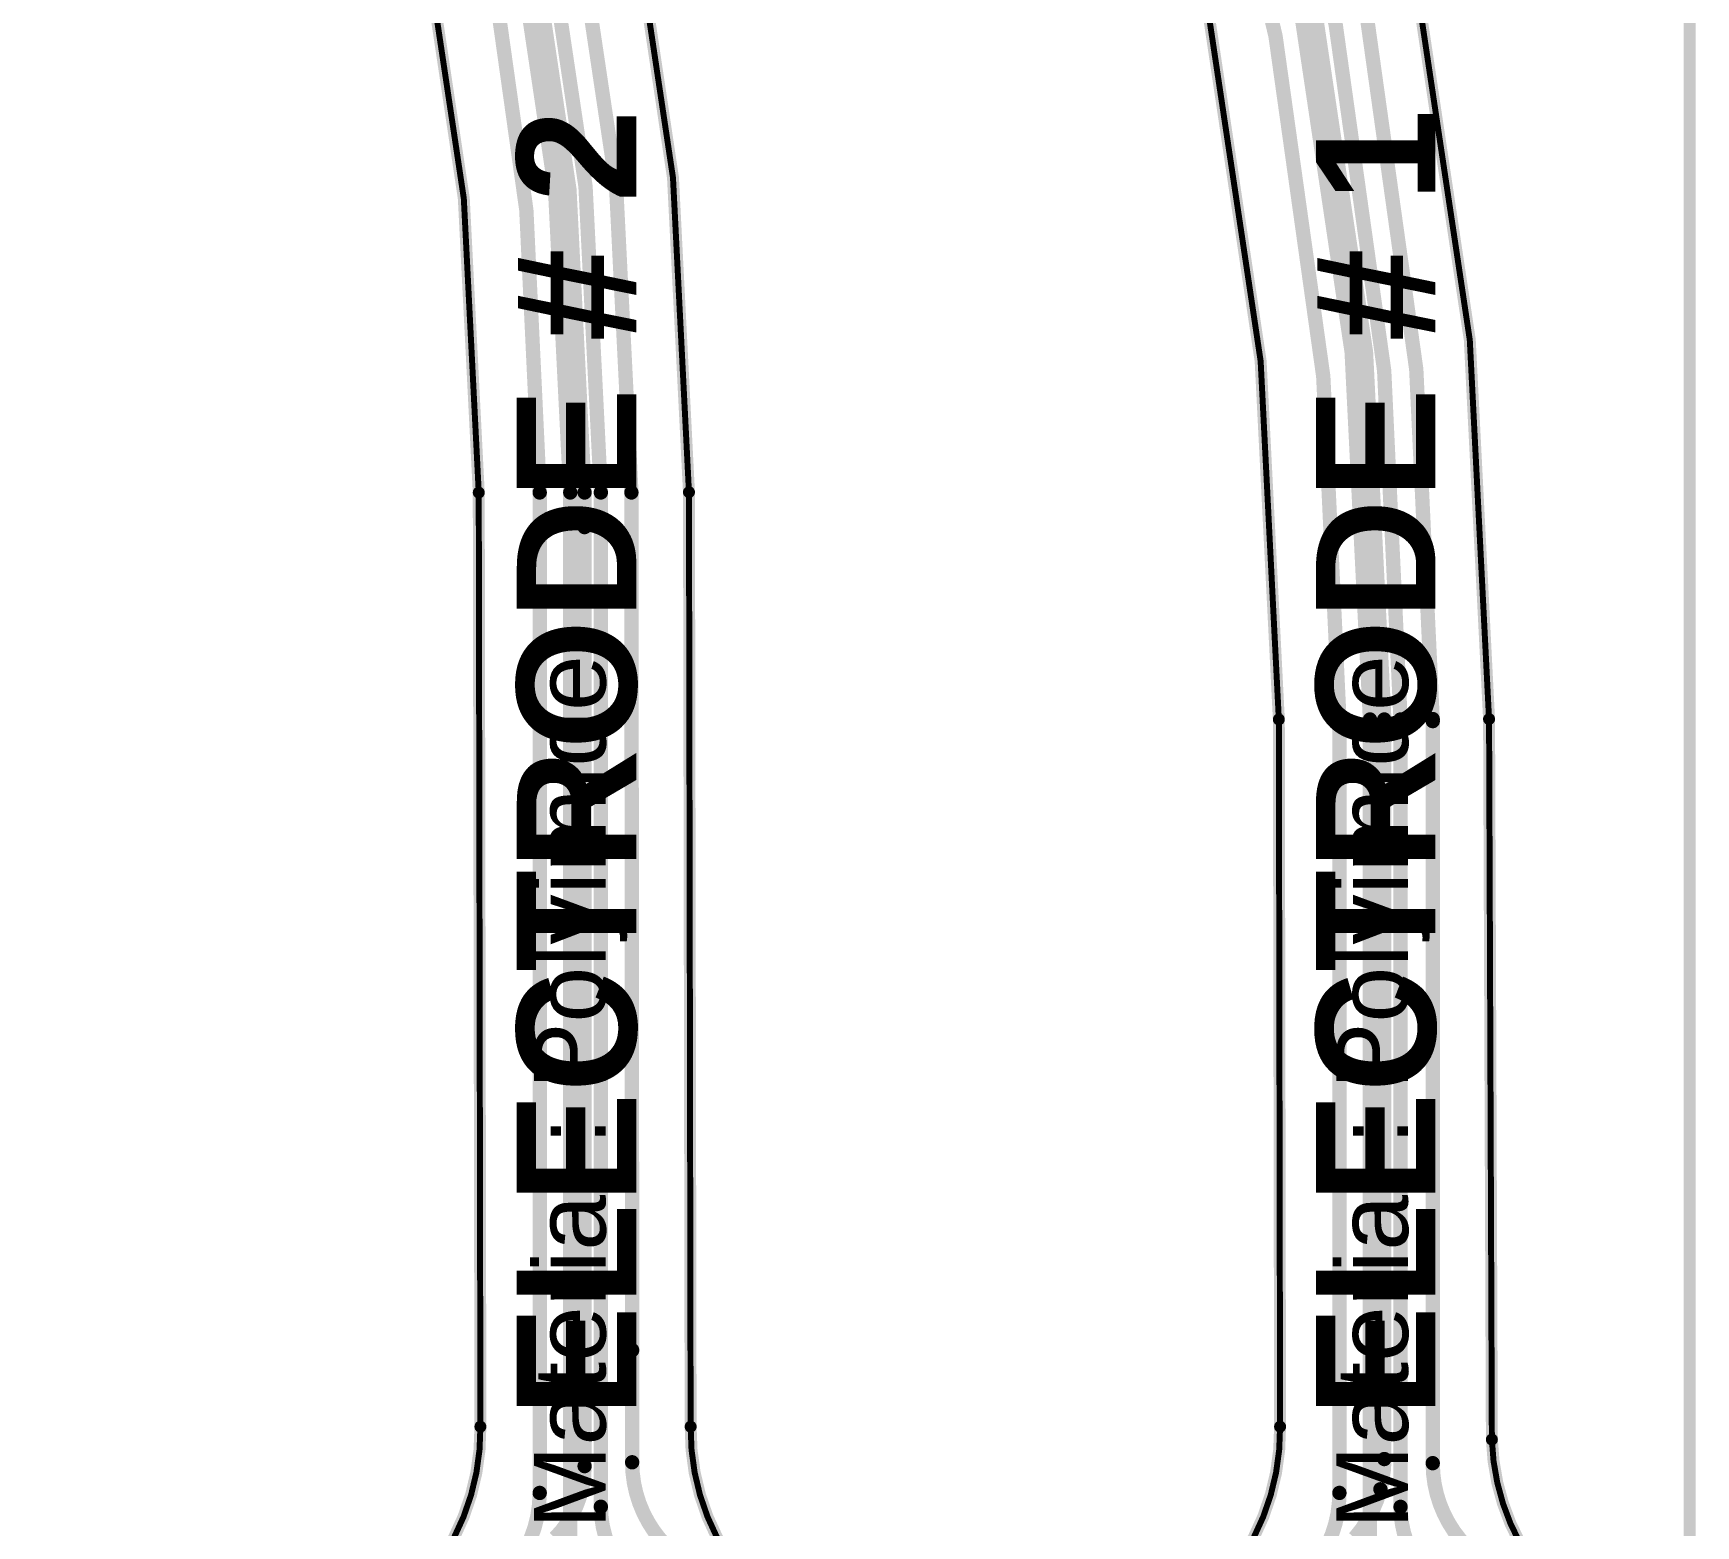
# Model space of a CAD drawing. Header units: inches. Extents: x 3 to 457, y -41 to 239.
# Drawn here: x 187.49 to 222.84, y 30.35 to 62.08 of the extents above; entities that cross this region are included whole.
import ezdxf

# ---------------------------------------------------------------- set-up
doc = ezdxf.new("R2010")
doc.units = ezdxf.units.IN
for name, color, linetype in [('Board Outline', 216, 'Continuous'), ('Bottom Layer', 5, 'Continuous'), ('Dimension', 6, 'Continuous'), ('Fabrication', 76, 'Continuous'), ('Top Layer', 1, 'Continuous'), ('Top Overlay', 2, 'Continuous')]:
    doc.layers.add(name, color=color, linetype=linetype)
doc.styles.add('Arial', font='', dxfattribs={"height": 0.2})
doc.styles.add('Arial_Bold', font='', dxfattribs={"height": 0.2})
doc.styles.get('Arial').set_extended_font_data('Arial')
doc.styles.get('Arial_Bold').set_extended_font_data('Arial', bold=True)

msp = doc.modelspace()

# ---------------------------------------------------------------- linework, layer by layer
at = {"layer": 'Board Outline'}
for points in [[(136.1092909, 129.67197332, 0.127, 0.127, -0.4137830578576681), (218.44397002, 47.50389788, 0.127, 0.127, 0)], [(136.13999696, 125.20197718, 0.127, 0.127, -0.4136722232397825), (213.97397642, 47.49608484, 0.127, 0.127, 0)], [(133.11077518, 120.5119383, 0.127, 0.127, -0.4137590145945721), (201.43049376, 52.32752551999999, 0.127, 0.127, 0)], [(133.1117353, 116.04193708, 0.127, 0.127, -0.4137590145945721), (196.96050016, 52.31962612, 0.127, 0.127, 0)], [(196.96050016, 52.31962612, 0.127, 0.127, 0), (196.99559534, 32.46093076, 0.127, 0.127, 0)], [(201.43049376, 52.32752551999999, 0.127, 0.127, 0), (201.46560164, 32.4613143, 0.127, 0.127, 0)], [(213.97397642, 47.49608484, 0.127, 0.127, 0), (214.0002578, 32.46090282, 0.127, 0.127, 0)], [(218.44397002, 47.50389534, 0.127, 0.127, 0), (218.50391148, 32.18734736, 0.127, 0.127, 0)], [(196.99559534, 32.46093076, 0.127, 0.127, -0.2500687460615742), (194.82701954, 28.28378138, 0.127, 0.127, 0)], [(203.63479212, 28.28376868, 0.127, 0.127, -0.2500687460615744), (201.46621632, 32.46091806, 0.127, 0.127, 0)], [(214.0002578, 32.46090282, 0.127, 0.127, -0.2500687460615742), (211.831682, 28.28375344, 0.127, 0.127, 0)], [(220.63357956, 28.28776918, 0.127, 0.127, -0.2389334230380067), (218.50391148, 32.18734736, 0.127, 0.127, 0)]]:
    msp.add_lwpolyline(points, format="xyseb", dxfattribs=at)
for points in [[(196.92875016, 52.31962612, 0.0635, 0.0635, 1), (196.99225016, 52.31962612, 0.0635, 0.0635, 1)], [(196.92875016, 52.31962612, 0.0635, 0.0635, 1), (196.99225016, 52.31962612, 0.0635, 0.0635, 1)], [(201.39874376, 52.32752551999999, 0.0635, 0.0635, 1), (201.46224376, 52.32752551999999, 0.0635, 0.0635, 1)], [(201.39874376, 52.32752551999999, 0.0635, 0.0635, 1), (201.46224376, 52.32752551999999, 0.0635, 0.0635, 1)], [(213.94222642, 47.49608484, 0.0635, 0.0635, 1), (214.00572642, 47.49608484, 0.0635, 0.0635, 1)], [(213.94222642, 47.49608484, 0.0635, 0.0635, 1), (214.00572642, 47.49608484, 0.0635, 0.0635, 1)], [(218.41222002, 47.50389788, 0.0635, 0.0635, 1), (218.47572002, 47.50389788, 0.0635, 0.0635, 1)], [(218.41222002, 47.50389534, 0.0635, 0.0635, 1), (218.47572002, 47.50389534, 0.0635, 0.0635, 1)], [(196.96384534, 32.46093076, 0.0635, 0.0635, 1), (197.02734534, 32.46093076, 0.0635, 0.0635, 1)], [(196.96384534, 32.46093076, 0.0635, 0.0635, 1), (197.02734534, 32.46093076, 0.0635, 0.0635, 1)], [(201.43385164, 32.4613143, 0.0635, 0.0635, 1), (201.49735164, 32.4613143, 0.0635, 0.0635, 1)], [(201.43446632, 32.46091806, 0.0635, 0.0635, 1), (201.49796632, 32.46091806, 0.0635, 0.0635, 1)], [(213.9685078, 32.46090282, 0.0635, 0.0635, 1), (214.0320078, 32.46090282, 0.0635, 0.0635, 1)], [(213.9685078, 32.46090282, 0.0635, 0.0635, 1), (214.0320078, 32.46090282, 0.0635, 0.0635, 1)], [(218.47216148, 32.18734736, 0.0635, 0.0635, 1), (218.53566148, 32.18734736, 0.0635, 0.0635, 1)], [(218.47216148, 32.18734736, 0.0635, 0.0635, 1), (218.53566148, 32.18734736, 0.0635, 0.0635, 1)]]:
    msp.add_lwpolyline(points, format="xyseb", close=True, dxfattribs=at)
at = {"layer": 'Bottom Layer'}
for points in [[(136.13777192, 128.47031964, 0.3048, 0.3048, -0.4142135623730951), (217.24619746, 47.46063406, 0.3048, 0.3048, 0)], [(136.13777192, 127.80992218, 0.3048, 0.3048, -0.4142135716234306), (216.56167762, 47.49512218, 0.3048, 0.3048, 0)], [(136.13777192, 127.14952218, 0.3048, 0.3048, -0.4142135530473893), (215.9116713, 47.49512218, 0.3048, 0.3048, 0)], [(136.13777192, 126.48912218, 0.3048, 0.3048, -0.41421357178314), (215.26167514, 47.49512218, 0.3048, 0.3048, 0)], [(133.11517192, 119.30092218, 0.3048, 0.3048, -0.4142135512752702), (200.20637378, 52.32112218, 0.3048, 0.3048, 0)], [(133.11517192, 118.64052218, 0.3048, 0.3048, -0.4142135504340151), (199.55637508, 52.32112472, 0.3048, 0.3048, 0)], [(133.11539036, 117.98012218, 0.3048, 0.3048, -0.4142125882663787), (198.90637384, 52.32112218, 0.3048, 0.3048, 0)], [(133.11517192, 117.31972472, 0.3048, 0.3048, -0.4142135623856228), (198.25637514, 52.32112218, 0.3048, 0.3048, 0)], [(198.25637514, 31.05205118, 0.3048, 0.3048, 0), (198.25637514, 52.32112218, 0.3048, 0.3048, 0)], [(198.90637384, 29.97218287999999, 0.3048, 0.3048, 0), (198.90637384, 52.32112218, 0.3048, 0.3048, 0)], [(199.55637508, 52.32112218, 0.3048, 0.3048, 0), (199.55637508, 52.32112472, 0.3048, 0.3048, 0)], [(199.55637508, 30.75789632, 0.3048, 0.3048, 0), (199.55637508, 52.32112218, 0.3048, 0.3048, 0)], [(200.20637378, 52.32112218, 0.3048, 0.3048, 0), (200.22262724, 34.08682032, 0.3048, 0.3048, 0)], [(215.26167514, 31.05266078, 0.3048, 0.3048, 0), (215.26167514, 47.49512218, 0.3048, 0.3048, 0)], [(215.9116713, 29.97062332, 0.3048, 0.3048, 0), (215.9116713, 47.49512218, 0.3048, 0.3048, 0)], [(216.56167762, 30.75632152, 0.3048, 0.3048, 0), (216.56167762, 47.49512218, 0.3048, 0.3048, 0)], [(217.24615936, 31.6845442, 0.3048, 0.3048, 0), (217.24615936, 47.50389534, 0.3048, 0.3048, 0)], [(200.22262724, 31.7034418, 0.3048, 0.3048, 0), (200.22262724, 34.08682032, 0.3048, 0.3048, 0)], [(200.96657546, 29.90739002, 0.3048, 0.3048, -0.198912367379658), (200.22262724, 31.7034418, 0.3048, 0.3048, 0)], [(217.99010758, 29.88849242, 0.3048, 0.3048, -0.198912367379658), (217.24615936, 31.6845442, 0.3048, 0.3048, 0)], [(198.25637514, 31.05205118, 0.3048, 0.3048, -0.1988201159656239), (197.51306446, 29.25663694, 0.3048, 0.3048, 0)], [(215.26167514, 31.05266078, 0.3048, 0.3048, -0.198912367379658), (214.51772692, 29.256609, 0.3048, 0.3048, 0)], [(200.18726282, 29.23479802, 0.3048, 0.3048, -0.198912367379658), (199.55701516, 30.75634946, 0.3048, 0.3048, 0)], [(217.19192528, 29.23477008, 0.3048, 0.3048, -0.198912367379658), (216.56167762, 30.75632152, 0.3048, 0.3048, 0)]]:
    msp.add_lwpolyline(points, format="xyseb", dxfattribs=at)
for points in [[(198.18017514, 52.32112218, 0.1524, 0.1524, 1), (198.33257514, 52.32112218, 0.1524, 0.1524, 1)], [(198.18017514, 52.32112218, 0.1524, 0.1524, 1), (198.33257514, 52.32112218, 0.1524, 0.1524, 1)], [(198.83017384, 52.32112218, 0.1524, 0.1524, 1), (198.98257384, 52.32112218, 0.1524, 0.1524, 1)], [(198.83017384, 52.32112218, 0.1524, 0.1524, 1), (198.98257384, 52.32112218, 0.1524, 0.1524, 1)], [(199.48017508, 52.32112472, 0.1524, 0.1524, 1), (199.63257508, 52.32112472, 0.1524, 0.1524, 1)], [(199.48017508, 52.32112472, 0.1524, 0.1524, 1), (199.63257508, 52.32112472, 0.1524, 0.1524, 1)], [(199.48017508, 52.32112218, 0.1524, 0.1524, 1), (199.63257508, 52.32112218, 0.1524, 0.1524, 1)], [(199.48017508, 52.32112218, 0.1524, 0.1524, 1), (199.63257508, 52.32112218, 0.1524, 0.1524, 1)], [(200.13017378, 52.32112218, 0.1524, 0.1524, 1), (200.28257378, 52.32112218, 0.1524, 0.1524, 1)], [(200.13017378, 52.32112218, 0.1524, 0.1524, 1), (200.28257378, 52.32112218, 0.1524, 0.1524, 1)], [(215.18547514, 47.49512218, 0.1524, 0.1524, 1), (215.33787514, 47.49512218, 0.1524, 0.1524, 1)], [(215.18547514, 47.49512218, 0.1524, 0.1524, 1), (215.33787514, 47.49512218, 0.1524, 0.1524, 1)], [(215.8354713, 47.49512218, 0.1524, 0.1524, 1), (215.9878713, 47.49512218, 0.1524, 0.1524, 1)], [(215.8354713, 47.49512218, 0.1524, 0.1524, 1), (215.9878713, 47.49512218, 0.1524, 0.1524, 1)], [(216.48547762, 47.49512218, 0.1524, 0.1524, 1), (216.63787762, 47.49512218, 0.1524, 0.1524, 1)], [(216.48547762, 47.49512218, 0.1524, 0.1524, 1), (216.63787762, 47.49512218, 0.1524, 0.1524, 1)], [(217.16995936, 47.50389534, 0.1524, 0.1524, 1), (217.32235936, 47.50389534, 0.1524, 0.1524, 1)], [(217.16999746, 47.46063406, 0.1524, 0.1524, 1), (217.32239746, 47.46063406, 0.1524, 0.1524, 1)], [(200.14642724, 34.08682032, 0.1524, 0.1524, 1), (200.29882724, 34.08682032, 0.1524, 0.1524, 1)], [(200.14642724, 34.08682032, 0.1524, 0.1524, 1), (200.29882724, 34.08682032, 0.1524, 0.1524, 1)], [(200.14642724, 31.7034418, 0.1524, 0.1524, 1), (200.29882724, 31.7034418, 0.1524, 0.1524, 1)], [(200.14642724, 31.7034418, 0.1524, 0.1524, 1), (200.29882724, 31.7034418, 0.1524, 0.1524, 1)], [(217.16995936, 31.6845442, 0.1524, 0.1524, 1), (217.32235936, 31.6845442, 0.1524, 0.1524, 1)], [(217.16995936, 31.6845442, 0.1524, 0.1524, 1), (217.32235936, 31.6845442, 0.1524, 0.1524, 1)], [(198.18017514, 31.05205118, 0.1524, 0.1524, 1), (198.33257514, 31.05205118, 0.1524, 0.1524, 1)], [(198.18017514, 31.05205118, 0.1524, 0.1524, 1), (198.33257514, 31.05205118, 0.1524, 0.1524, 1)], [(215.18547514, 31.05266078, 0.1524, 0.1524, 1), (215.33787514, 31.05266078, 0.1524, 0.1524, 1)], [(215.18547514, 31.05266078, 0.1524, 0.1524, 1), (215.33787514, 31.05266078, 0.1524, 0.1524, 1)], [(199.48017508, 30.75789632, 0.1524, 0.1524, 1), (199.63257508, 30.75789632, 0.1524, 0.1524, 1)], [(199.48081516, 30.75634946, 0.1524, 0.1524, 1), (199.63321516, 30.75634946, 0.1524, 0.1524, 1)], [(216.48547762, 30.75632152, 0.1524, 0.1524, 1), (216.63787762, 30.75632152, 0.1524, 0.1524, 1)], [(216.48547762, 30.75632152, 0.1524, 0.1524, 1), (216.63787762, 30.75632152, 0.1524, 0.1524, 1)]]:
    msp.add_lwpolyline(points, format="xyseb", close=True, dxfattribs=at)
at = {"layer": 'Dimension'}
msp.add_lwpolyline([(222.71222158, 24.52745666, 0.254, 0.254, 0), (222.71222158, 192.4558, 0.254, 0.254, 0)], format="xyseb", dxfattribs=at)
at = {"layer": 'Fabrication'}
for points in [[(136.1092909, 129.67197332, 0.254, 0.254, -0.4137830578576681), (218.44397002, 47.50389788, 0.254, 0.254, 0)], [(136.13999696, 125.20197718, 0.254, 0.254, -0.4136722232397825), (213.97397642, 47.49608484, 0.254, 0.254, 0)], [(133.11077518, 120.5119383, 0.254, 0.254, -0.4137590145945721), (201.43049376, 52.32752551999999, 0.254, 0.254, 0)], [(133.1117353, 116.04193708, 0.254, 0.254, -0.4137590145945721), (196.96050016, 52.31962612, 0.254, 0.254, 0)], [(196.96050016, 52.31962612, 0.254, 0.254, 0), (196.99559534, 32.46093076, 0.254, 0.254, 0)], [(201.43049376, 52.32752551999999, 0.254, 0.254, 0), (201.46560164, 32.4613143, 0.254, 0.254, 0)], [(213.97397642, 47.49608484, 0.254, 0.254, 0), (214.0002578, 32.46090282, 0.254, 0.254, 0)], [(218.44397002, 47.50389534, 0.254, 0.254, 0), (218.50391148, 32.18734736, 0.254, 0.254, 0)], [(196.99559534, 32.46093076, 0.254, 0.254, -0.2500687460615742), (194.82701954, 28.28378138, 0.254, 0.254, 0)], [(203.63479212, 28.28376868, 0.254, 0.254, -0.2500687460615744), (201.46621632, 32.46091806, 0.254, 0.254, 0)], [(214.0002578, 32.46090282, 0.254, 0.254, -0.2500687460615742), (211.831682, 28.28375344, 0.254, 0.254, 0)], [(220.63357956, 28.28776918, 0.254, 0.254, -0.2389334230380067), (218.50391148, 32.18734736, 0.254, 0.254, 0)]]:
    msp.add_lwpolyline(points, format="xyseb", dxfattribs=at)
for points in [[(196.89700016, 52.31962612, 0.127, 0.127, 1), (197.02400016, 52.31962612, 0.127, 0.127, 1)], [(196.89700016, 52.31962612, 0.127, 0.127, 1), (197.02400016, 52.31962612, 0.127, 0.127, 1)], [(201.36699376, 52.32752551999999, 0.127, 0.127, 1), (201.49399376, 52.32752551999999, 0.127, 0.127, 1)], [(201.36699376, 52.32752551999999, 0.127, 0.127, 1), (201.49399376, 52.32752551999999, 0.127, 0.127, 1)], [(213.91047642, 47.49608484, 0.127, 0.127, 1), (214.03747642, 47.49608484, 0.127, 0.127, 1)], [(213.91047642, 47.49608484, 0.127, 0.127, 1), (214.03747642, 47.49608484, 0.127, 0.127, 1)], [(218.38047002, 47.50389788, 0.127, 0.127, 1), (218.50747002, 47.50389788, 0.127, 0.127, 1)], [(218.38047002, 47.50389534, 0.127, 0.127, 1), (218.50747002, 47.50389534, 0.127, 0.127, 1)], [(196.93209534, 32.46093076, 0.127, 0.127, 1), (197.05909534, 32.46093076, 0.127, 0.127, 1)], [(196.93209534, 32.46093076, 0.127, 0.127, 1), (197.05909534, 32.46093076, 0.127, 0.127, 1)], [(201.40210164, 32.4613143, 0.127, 0.127, 1), (201.52910164, 32.4613143, 0.127, 0.127, 1)], [(201.40271632, 32.46091806, 0.127, 0.127, 1), (201.52971632, 32.46091806, 0.127, 0.127, 1)], [(213.9367578, 32.46090282, 0.127, 0.127, 1), (214.0637578, 32.46090282, 0.127, 0.127, 1)], [(213.9367578, 32.46090282, 0.127, 0.127, 1), (214.0637578, 32.46090282, 0.127, 0.127, 1)], [(218.44041148, 32.18734736, 0.127, 0.127, 1), (218.56741148, 32.18734736, 0.127, 0.127, 1)], [(218.44041148, 32.18734736, 0.127, 0.127, 1), (218.56741148, 32.18734736, 0.127, 0.127, 1)]]:
    msp.add_lwpolyline(points, format="xyseb", close=True, dxfattribs=at)
at = {"layer": 'Top Layer'}
for points in [[(136.44257192, 127.14952218, 0.3048, 0.3048, -0.4142135530473893), (216.2164713, 47.49512218, 0.3048, 0.3048, 0)], [(133.42019036, 117.98012218, 0.3048, 0.3048, -0.4142125882663787), (199.21117384, 52.32112218, 0.3048, 0.3048, 0)], [(199.20981494, 51.58534768, 0.3048, 0.3048, 0), (199.20981494, 52.68276738, 0.3048, 0.3048, 0)], [(199.20981494, 51.58534768, 0.3048, 0.3048, 0), (199.21138212, 51.58534768, 0.3048, 0.3048, 0)], [(199.21138212, 31.62183668, 0.3048, 0.3048, 0), (199.21138212, 51.58534768, 0.3048, 0.3048, 0)], [(216.2164713, 31.77237486, 0.3048, 0.3048, 0), (216.2164713, 47.49512218, 0.3048, 0.3048, 0)], [(216.2164713, 31.77237486, 0.3048, 0.3048, -0.06406890263472031), (216.13374096, 31.12939672, 0.3048, 0.3048, 0)], [(199.21138212, 31.62183668, 0.3048, 0.3048, -0.1989064985458641), (198.57880528, 30.09461596, 0.3048, 0.3048, 0)], [(216.13374096, 31.12939672, 0.3048, 0.3048, -0.1169356226712744), (215.5834525, 30.09457278, 0.3048, 0.3048, 0)]]:
    msp.add_lwpolyline(points, format="xyseb", dxfattribs=at)
for points in [[(199.13361494, 52.68276738, 0.1524, 0.1524, 1), (199.28601494, 52.68276738, 0.1524, 0.1524, 1)], [(199.13497384, 52.32112218, 0.1524, 0.1524, 1), (199.28737384, 52.32112218, 0.1524, 0.1524, 1)], [(199.13361494, 51.58534768, 0.1524, 0.1524, 1), (199.28601494, 51.58534768, 0.1524, 0.1524, 1)], [(199.13361494, 51.58534768, 0.1524, 0.1524, 1), (199.28601494, 51.58534768, 0.1524, 0.1524, 1)], [(199.13518212, 51.58534768, 0.1524, 0.1524, 1), (199.28758212, 51.58534768, 0.1524, 0.1524, 1)], [(199.13518212, 51.58534768, 0.1524, 0.1524, 1), (199.28758212, 51.58534768, 0.1524, 0.1524, 1)], [(216.1402713, 47.49512218, 0.1524, 0.1524, 1), (216.2926713, 47.49512218, 0.1524, 0.1524, 1)], [(216.1402713, 47.49512218, 0.1524, 0.1524, 1), (216.2926713, 47.49512218, 0.1524, 0.1524, 1)], [(216.1402713, 31.77237486, 0.1524, 0.1524, 1), (216.2926713, 31.77237486, 0.1524, 0.1524, 1)], [(216.1402713, 31.77237486, 0.1524, 0.1524, 1), (216.2926713, 31.77237486, 0.1524, 0.1524, 1)], [(199.13518212, 31.62183668, 0.1524, 0.1524, 1), (199.28758212, 31.62183668, 0.1524, 0.1524, 1)], [(199.13518212, 31.62183668, 0.1524, 0.1524, 1), (199.28758212, 31.62183668, 0.1524, 0.1524, 1)], [(216.05754096, 31.12939672, 0.1524, 0.1524, 1), (216.20994096, 31.12939672, 0.1524, 0.1524, 1)], [(216.05754096, 31.12939672, 0.1524, 0.1524, 1), (216.20994096, 31.12939672, 0.1524, 0.1524, 1)]]:
    msp.add_lwpolyline(points, format="xyseb", close=True, dxfattribs=at)

# ---------------------------------------------------------------- texts
at = {"layer": 'Fabrication', "style": 'Arial'}
for p in [(199.65862024, 30.28754674), (216.7208518, 30.28754674)]:
    msp.add_text('Material : Polyimide', height=1.524, rotation=90, dxfattribs=at).set_placement(p)
at = {"layer": 'Top Overlay', "style": 'Arial_Bold'}
for s, p in [('ELECTRODE # 2', (200.3097213, 32.66502992)), ('ELECTRODE # 1', (217.30383768, 32.66499944))]:
    msp.add_text(s, height=2.54, rotation=90, dxfattribs=at).set_placement(p)

doc.saveas('drawing.dxf')
